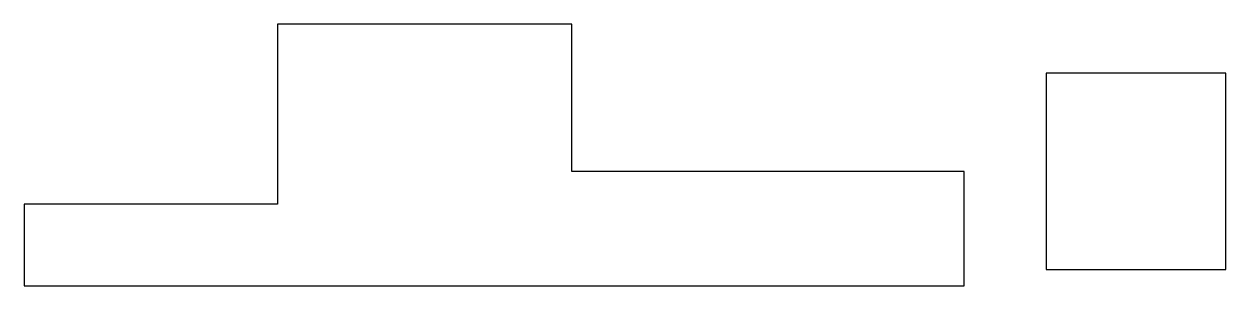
# Model space of a CAD drawing. Header units: millimetres. Extents: x 1906.4 to 1979.9, y 1228.7 to 1244.7.
import ezdxf

# ---------------------------------------------------------------- set-up
doc = ezdxf.new("R2010")
doc.units = ezdxf.units.MM

msp = doc.modelspace()

# ---------------------------------------------------------------- linework, layer by layer
for points in [[(1906.411, 1228.749), (1963.911, 1228.749), (1963.911, 1235.749), (1939.911, 1235.749), (1939.911, 1244.749), (1921.911, 1244.749), (1921.911, 1233.749), (1906.411, 1233.749), (1906.411, 1229.749)], [(1968.911, 1229.749), (1979.911, 1229.749), (1979.911, 1241.749), (1968.911, 1241.749)]]:
    msp.add_lwpolyline(points, close=True)

doc.saveas('drawing.dxf')
